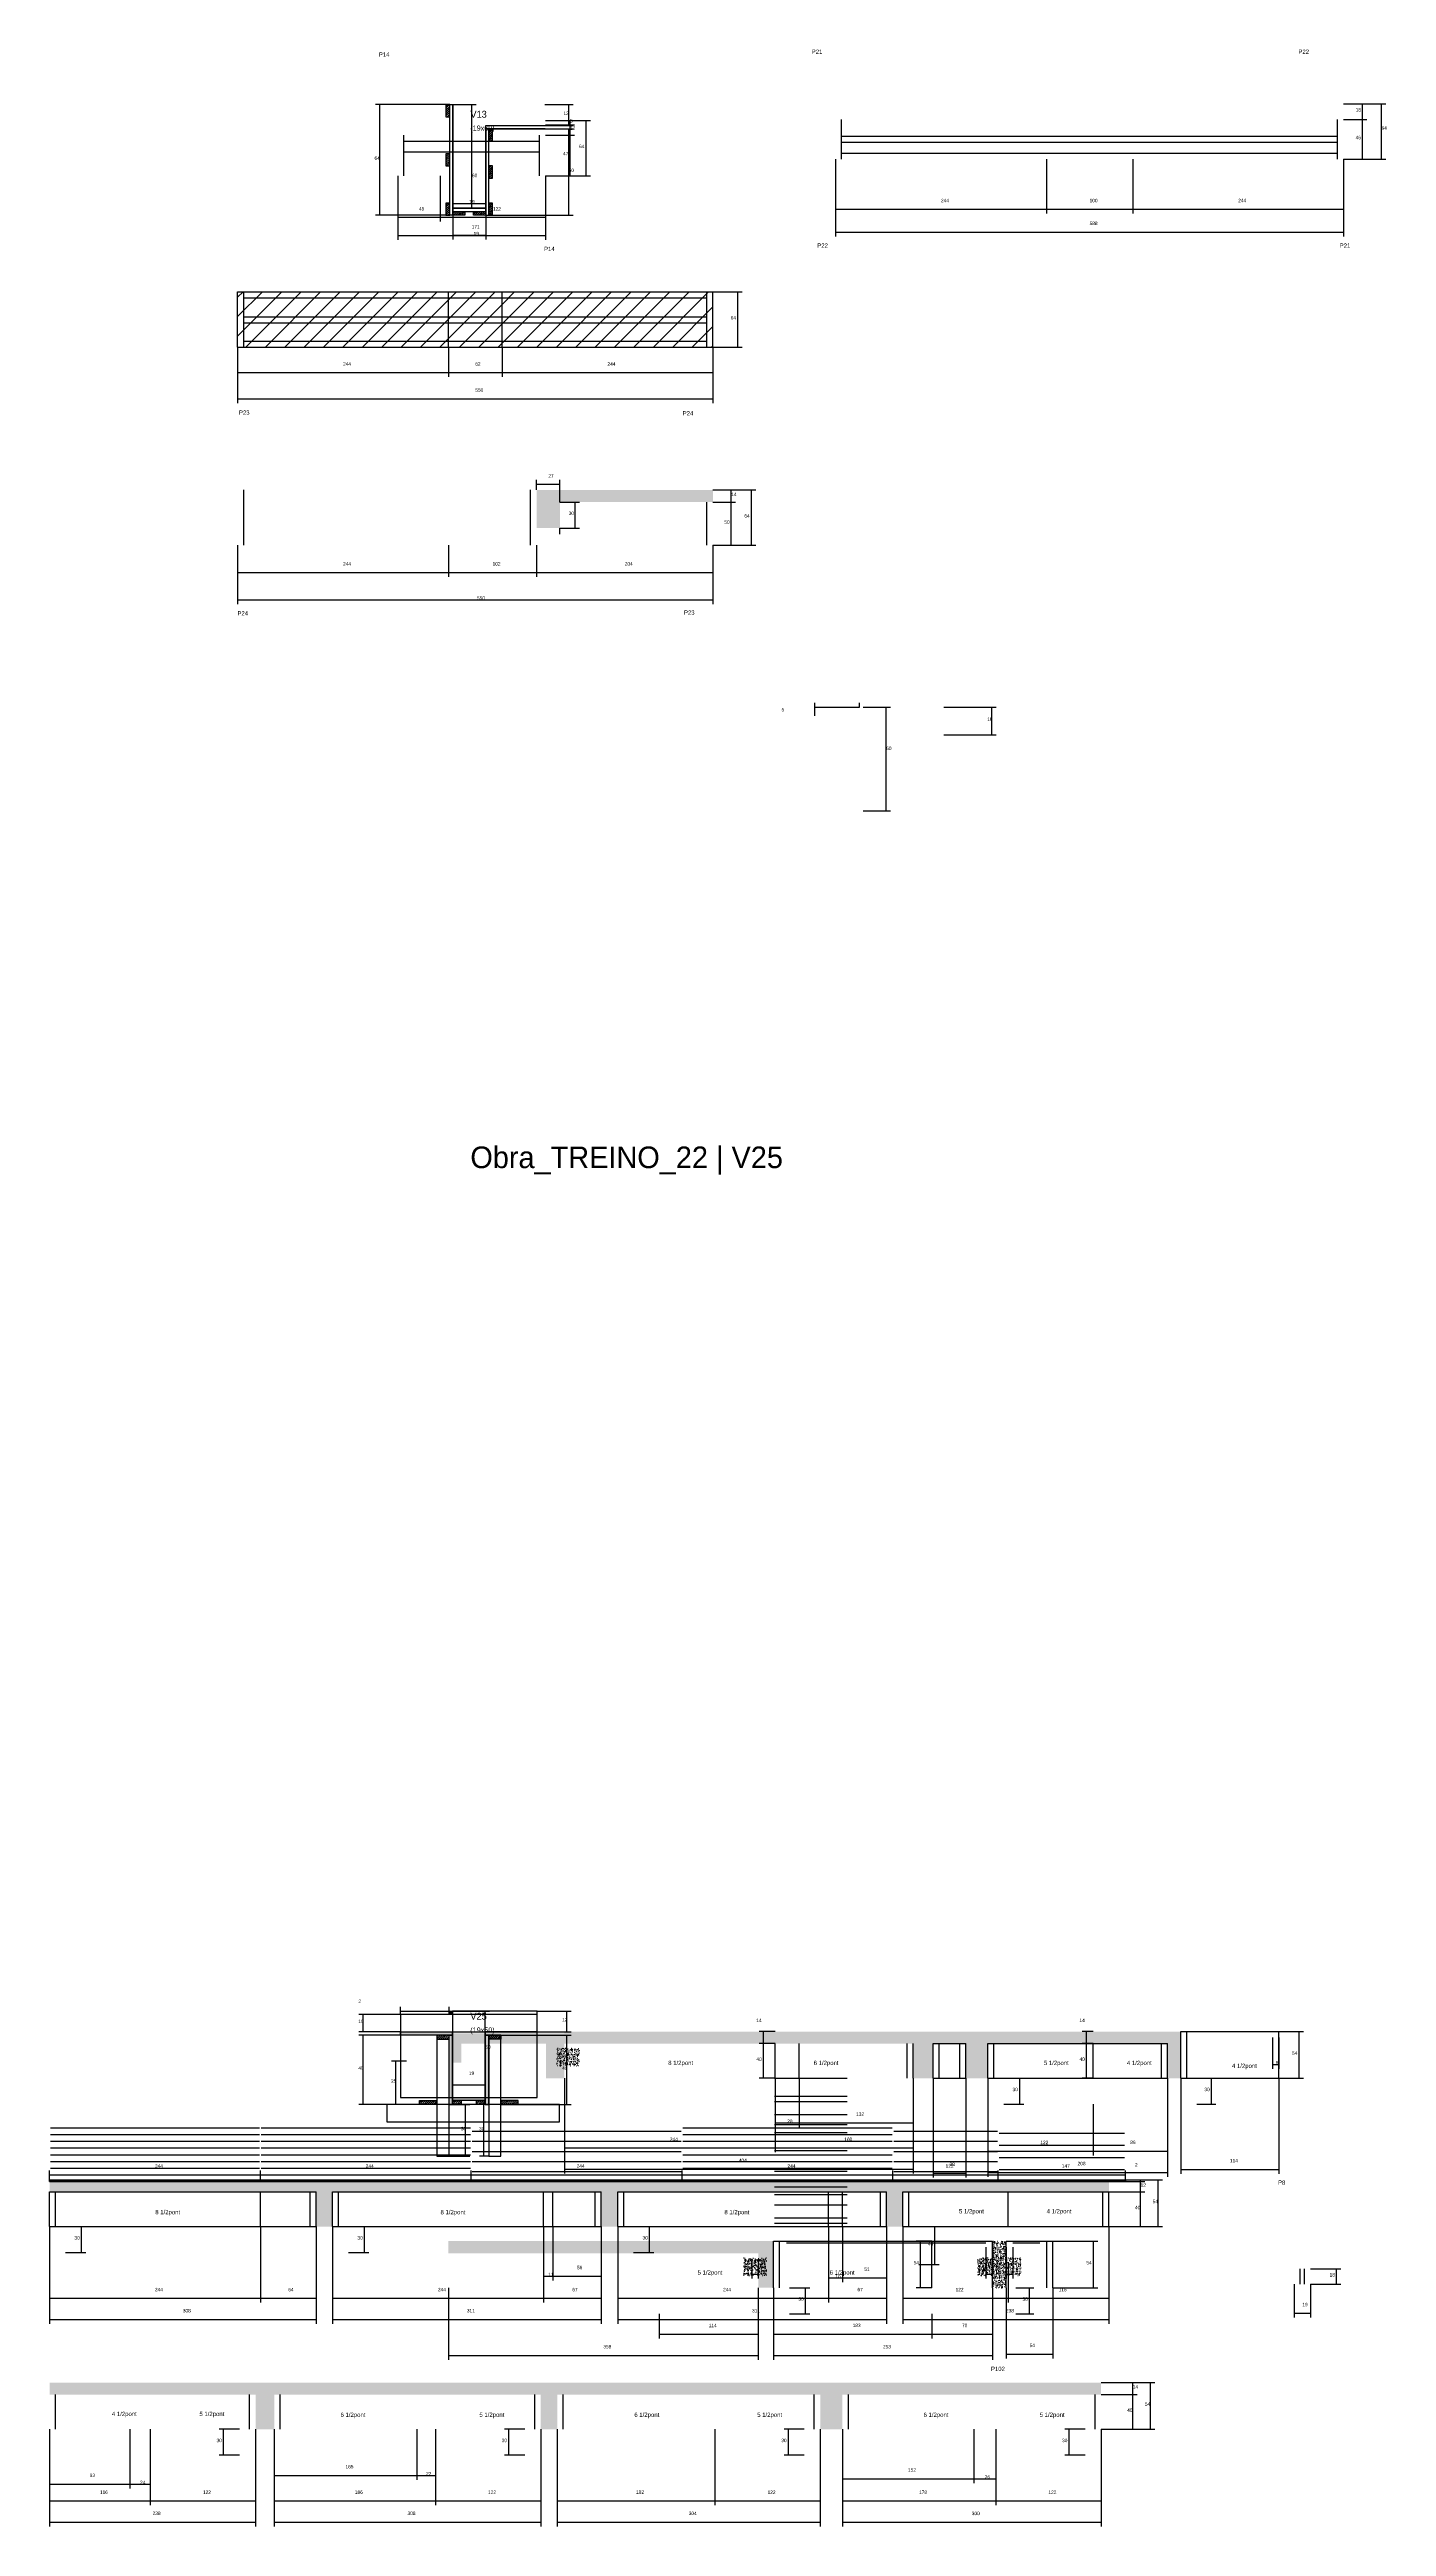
# Model space of a CAD drawing. Header units: metres. Extents: x -2848 to 22762, y -49062 to 1016.
# Drawn here: x 5913 to 7460, y -33581 to -30716 of the extents above; entities that cross this region are included whole.
import ezdxf

# ---------------------------------------------------------------- set-up
doc = ezdxf.new("R2010")
doc.units = ezdxf.units.M
for name, color, linetype in [('CONCRETO', 251, 'Continuous'), ('COTA', 4, 'Continuous'), ('Cota Seção (2x)', 4, 'Continuous'), ('Hachura', 253, 'Continuous'), ('LABEL_ID', 3, 'Continuous'), ('Madeira', 126, 'Continuous'), ('NOMENCLATURA', 7, 'Continuous'), ('Painéis', 200, 'Continuous'), ('SARR_2.2x7', 40, 'Continuous'), ('Texto Seção', 7, 'Continuous')]:
    doc.layers.add(name, color=color, linetype=linetype)

msp = doc.modelspace()

# ---------------------------------------------------------------- hatches: boundary and pattern name
at = {"layer": 'COTA'}
h = msp.add_hatch(dxfattribs=at)
h.set_pattern_fill('AR-CONC', scale=0.03)
h.paths.add_polyline_path([(6503.7, -31239.6), (6680.7, -31239.6), (6680.7, -31225.6), (6476.7, -31225.6), (6476.7, -31269.6), (6503.7, -31269.6)])
h = msp.add_hatch(dxfattribs=at)
h.set_pattern_fill('AR-CONC', scale=0.03)
h.paths.add_polyline_path([(6912.4, -33062.7), (6935.5, -33062.7), (6935.5, -33022.7), (6973.5, -33022.7), (6973.5, -33062.7), (6998.7, -33062.7), (6998.7, -33022.7), (7206.7, -33022.7), (7206.7, -33062.7), (7222.2, -33062.7), (7222.2, -33008.7), (6508.9, -33008.7), (6508.9, -33010.7), (6374.7, -33010.7), (6374.7, -33044.7), (6389.7, -33044.7), (6389.7, -33022.7), (6487.7, -33022.7), (6487.7, -33062.7), (6508.9, -33062.7), (6508.9, -33022.7), (6912.4, -33022.7)])
h = msp.add_hatch(dxfattribs=at)
h.set_pattern_fill('AR-CONC', scale=0.03)
h.paths.add_polyline_path([(6499.8, -33048.5), (6499.8, -33027.9), (6499.8, -33027.9), (6526.2, -33027.9), (6526.2, -33027.9), (6526.2, -33048.5), (6526.2, -33048.5), (6499.8, -33048.5)])
h = msp.add_hatch(dxfattribs=at)
h.set_pattern_fill('AR-CONC', scale=0.03)
h.paths.add_polyline_path([(6240.5, -33194.3), (6551.5, -33194.3), (6551.5, -33234.3), (6570.5, -33234.3), (6570.5, -33194.3), (6881.5, -33194.3), (6881.5, -33234.3), (6900.5, -33234.3), (6900.5, -33194.3), (7139, -33194.3), (7139, -33182.3), (6401, -33182.3), (6157, -33182.3), (5913, -33182.3), (5913, -33194.3), (6221.5, -33194.3), (6221.5, -33234.3), (6240.5, -33234.3)])
h = msp.add_hatch(dxfattribs=at)
h.set_pattern_fill('AR-CONC', scale=0.03)
h.paths.add_polyline_path([(6750.9, -33251.1), (6374.7, -33251.1), (6374.7, -33265.1), (6733.2, -33265.1), (6733.2, -33305.1), (6750.9, -33305.1)])
h = msp.add_hatch(dxfattribs=at)
h.set_pattern_fill('AR-CONC', scale=0.03)
h.paths.add_polyline_path([(7020.2, -33251.1), (7004.1, -33251.1), (7004.1, -33305.1), (7020.2, -33305.1)])
h = msp.add_hatch(dxfattribs=at)
h.set_pattern_fill('AR-CONC', scale=0.03)
h.paths.add_polyline_path([(6716.5, -33290.9), (6742.9, -33290.9), (6742.9, -33290.9), (6742.9, -33270.3), (6742.9, -33270.3), (6716.5, -33270.3), (6716.5, -33270.3), (6716.5, -33290.9)])
h = msp.add_hatch(dxfattribs=at)
h.set_pattern_fill('AR-CONC', scale=0.03)
h.paths.add_polyline_path([(6987.4, -33290.9), (7013.8, -33290.9), (7013.8, -33290.9), (7013.8, -33270.3), (7013.8, -33270.3), (6987.4, -33270.3), (6987.4, -33270.3), (6987.4, -33290.9)])
h = msp.add_hatch(dxfattribs=at)
h.set_pattern_fill('AR-CONC', scale=0.03)
h.paths.add_polyline_path([(7011, -33290.9), (7037.4, -33290.9), (7037.4, -33290.9), (7037.4, -33270.3), (7037.4, -33270.3), (7011, -33270.3), (7011, -33270.3), (7011, -33290.9)])
h = msp.add_hatch(dxfattribs=at)
h.set_pattern_fill('AR-CONC', scale=0.03)
h.paths.add_polyline_path([(6173, -33428.7), (6481.5, -33428.7), (6481.5, -33468.7), (6500.5, -33468.7), (6500.5, -33428.7), (6805, -33428.7), (6805, -33468.7), (6830.5, -33468.7), (6830.5, -33428.7), (7130, -33428.7), (7130, -33414.7), (5913, -33414.7), (5913, -33428.7), (6151.5, -33428.7), (6151.5, -33468.7), (6173, -33468.7)])
at = {"layer": 'Hachura'}
h = msp.add_hatch(dxfattribs=at)
h.set_pattern_fill('ANSI31', scale=5)
h.paths.add_polyline_path([(6374.7, -31060.4), (6374.7, -30996.4), (6130.7, -30996.4), (6130.7, -31060.4)])
h = msp.add_hatch(dxfattribs=at)
h.set_pattern_fill('ANSI31', scale=5)
h.paths.add_polyline_path([(6436.7, -30996.4), (6374.7, -30996.4), (6374.7, -31060.4), (6436.7, -31060.4)])
h = msp.add_hatch(dxfattribs=at)
h.set_pattern_fill('ANSI31', scale=5)
h.paths.add_polyline_path([(6436.7, -30996.4), (6436.7, -31060.4), (6680.7, -31060.4), (6680.7, -30996.4)])
h = msp.add_hatch(color=8, dxfattribs=at)
h.dxf.hatch_style = 1
h.paths.add_polyline_path([(6375.3, -32985), (6379.3, -32985), (6379.3, -32985), (6379.3, -32989), (6379.3, -32989), (6375.3, -32989), (6375.3, -32989), (6375.3, -32985)])
h = msp.add_hatch(color=8, dxfattribs=at)
h.dxf.hatch_style = 1
h.paths.add_polyline_path([(6319.3, -33013), (6319.3, -33009), (6319.3, -33009), (6379.3, -33009), (6379.3, -33009), (6379.3, -33013), (6379.3, -33013), (6319.3, -33013)])
h = msp.add_hatch(dxfattribs=at)
h.set_pattern_fill('ANSI31', scale=0.5)
h.paths.add_polyline_path([(6361.3, -33013), (6361.3, -33017.4), (6361.3, -33017.4), (6375.3, -33017.4), (6375.3, -33017.4), (6375.3, -33013), (6375.3, -33013), (6361.3, -33013)])
h = msp.add_hatch(color=8, dxfattribs=at)
h.dxf.hatch_style = 1
h.paths.add_polyline_path([(6375.3, -33013), (6379.3, -33013), (6379.3, -33013), (6379.3, -33093), (6379.3, -33093), (6375.3, -33093), (6375.3, -33093), (6375.3, -33013)])
h = msp.add_hatch(color=8, dxfattribs=at)
h.dxf.hatch_style = 1
h.paths.add_polyline_path([(6477.3, -33013), (6477.3, -33009), (6477.3, -33009), (6417.3, -33009), (6417.3, -33009), (6417.3, -33013), (6417.3, -33013), (6477.3, -33013)])
h = msp.add_hatch(color=8, dxfattribs=at)
h.dxf.hatch_style = 1
h.paths.add_polyline_path([(6421.3, -33013), (6417.3, -33013), (6417.3, -33013), (6417.3, -33093), (6417.3, -33093), (6421.3, -33093), (6421.3, -33093), (6421.3, -33013)])
h = msp.add_hatch(dxfattribs=at)
h.set_pattern_fill('ANSI31', scale=0.5)
h.paths.add_polyline_path([(6435.3, -33013), (6435.3, -33017.4), (6435.3, -33017.4), (6421.3, -33017.4), (6421.3, -33017.4), (6421.3, -33013), (6421.3, -33013), (6435.3, -33013)])
h = msp.add_hatch(dxfattribs=at)
h.set_pattern_fill('ANSI31', scale=0.5)
h.paths.add_polyline_path([(6341.3, -33093), (6341.3, -33088.6), (6341.3, -33088.6), (6361.3, -33088.6), (6361.3, -33088.6), (6361.3, -33093), (6361.3, -33093), (6341.3, -33093)])
h = msp.add_hatch(color=8, dxfattribs=at)
h.dxf.hatch_style = 1
h.paths.add_polyline_path([(6379.3, -33088.6), (6379.3, -33085), (6379.3, -33085), (6417.3, -33085), (6417.3, -33085), (6417.3, -33088.6), (6417.3, -33088.6), (6379.3, -33088.6)])
h = msp.add_hatch(dxfattribs=at)
h.set_pattern_fill('ANSI31', scale=0.5)
h.paths.add_polyline_path([(6379.3, -33093), (6379.3, -33088.6), (6379.3, -33088.6), (6389.3, -33088.6), (6389.3, -33088.6), (6389.3, -33093), (6389.3, -33093), (6379.3, -33093)])
h = msp.add_hatch(dxfattribs=at)
h.set_pattern_fill('ANSI31', scale=0.5)
h.paths.add_polyline_path([(6407.3, -33093), (6407.3, -33088.6), (6407.3, -33088.6), (6417.3, -33088.6), (6417.3, -33088.6), (6417.3, -33093), (6417.3, -33093), (6407.3, -33093)])
h = msp.add_hatch(dxfattribs=at)
h.set_pattern_fill('ANSI31', scale=0.5)
h.paths.add_polyline_path([(6455.3, -33093), (6455.3, -33088.6), (6455.3, -33088.6), (6435.3, -33088.6), (6435.3, -33088.6), (6435.3, -33093), (6435.3, -33093), (6455.3, -33093)])
at = {"layer": 'Madeira'}
h = msp.add_hatch(dxfattribs=at)
h.set_pattern_fill('ANSI31', scale=0.5)
h.paths.add_polyline_path([(6371.8, -30779.8), (6376.2, -30779.8), (6376.2, -30793.8), (6371.8, -30793.8)])
h = msp.add_hatch(dxfattribs=at)
h.set_pattern_fill('ANSI31', scale=0.5)
h.paths.add_polyline_path([(6421.4, -30807.8), (6425.8, -30807.8), (6425.8, -30821.8), (6421.4, -30821.8)])
h = msp.add_hatch(dxfattribs=at)
h.set_pattern_fill('ANSI31', scale=0.5)
h.paths.add_polyline_path([(6371.8, -30836.8), (6376.2, -30836.8), (6376.2, -30850.8), (6371.8, -30850.8)])
h = msp.add_hatch(dxfattribs=at)
h.set_pattern_fill('ANSI31', scale=0.5)
h.paths.add_polyline_path([(6421.4, -30850.8), (6425.8, -30850.8), (6425.8, -30864.8), (6421.4, -30864.8)])
h = msp.add_hatch(dxfattribs=at)
h.set_pattern_fill('ANSI31', scale=0.5)
h.paths.add_polyline_path([(6371.8, -30893.8), (6376.2, -30893.8), (6376.2, -30907.8), (6371.8, -30907.8)])
h = msp.add_hatch(dxfattribs=at)
h.set_pattern_fill('ANSI31', scale=0.5)
h.paths.add_polyline_path([(6393.8, -30903.4), (6393.8, -30907.8), (6379.8, -30907.8), (6379.8, -30903.4)])
h = msp.add_hatch(dxfattribs=at)
h.set_pattern_fill('ANSI31', scale=0.5)
h.paths.add_polyline_path([(6417.8, -30903.4), (6417.8, -30907.8), (6403.8, -30907.8), (6403.8, -30903.4)])
h = msp.add_hatch(dxfattribs=at)
h.set_pattern_fill('ANSI31', scale=0.5)
h.paths.add_polyline_path([(6421.4, -30893.8), (6425.8, -30893.8), (6425.8, -30907.8), (6421.4, -30907.8)])

# ---------------------------------------------------------------- linework, layer by layer
at = {"layer": 'CONCRETO'}
for points in [[(6379.3, -32989), (6319.3, -32989), (6319.3, -33009), (6379.3, -33009), (6379.3, -33085), (6417.3, -33085), (6417.3, -33019), (6417.3, -33009), (6477.3, -33009)], [(6477.3, -33009), (6477.3, -32985), (6379.3, -32985)]]:
    msp.add_lwpolyline(points, dxfattribs=at)
for points in [[(6319.3, -33085), (6477.3, -33085), (6477.3, -32989), (6319.3, -32989)], [(6379.3, -33009), (6477.3, -33009), (6477.3, -32985), (6379.3, -32985)]]:
    msp.add_lwpolyline(points, close=True, dxfattribs=at)
at = {"layer": 'COTA'}
for p, q in [((6371.8, -30779.8), (6290.2, -30779.8)), ((6295.2, -30907.8), (6295.2, -30779.8)), ((6486.3, -30779.8), (6518.9, -30779.8)), ((6487.1, -30798.1), (6538.9, -30798.1)), ((6487.1, -30798.1), (6520.4, -30798.1)), ((6513.9, -30803.8), (6513.9, -30779.8)), ((6515.4, -30803.1), (6515.4, -30798.1)), ((6533.9, -30862.1), (6533.9, -30798.1)), ((7410.6, -30778.9), (7437.6, -30778.9)), ((7410.6, -30778.9), (7459.4, -30778.9)), ((7410.6, -30796.9), (7437.6, -30796.9)), ((7410.6, -30796.9), (7437.6, -30796.9)), ((7432.6, -30796.9), (7432.6, -30778.9)), ((7432.6, -30842.9), (7432.6, -30796.9)), ((7454.4, -30842.9), (7454.4, -30778.9)), ((6486.5, -30803.8), (6518.9, -30803.8)), ((6486.5, -30807.8), (6518.9, -30807.8)), ((6487.1, -30803.1), (6520.4, -30803.1)), ((6487.1, -30803.1), (6520.4, -30803.1)), ((6487.1, -30815.1), (6520.4, -30815.1)), ((6487.1, -30815.1), (6520.4, -30815.1)), ((6513.9, -30907.8), (6513.9, -30807.8)), ((6515.4, -30815.1), (6515.4, -30803.1)), ((6515.4, -30862.1), (6515.4, -30815.1)), ((6822.6, -30842.9), (6822.6, -30905.9)), ((6822.6, -30842.9), (6822.6, -30932.4)), ((7066.6, -30842.9), (7066.6, -30905.9)), ((7066.6, -30842.9), (7066.6, -30905.9)), ((7166.6, -30842.9), (7166.6, -30905.9)), ((7166.6, -30842.9), (7166.6, -30905.9)), ((7410.6, -30842.9), (7437.6, -30842.9)), ((7410.6, -30842.9), (7459.4, -30842.9)), ((7410.6, -30842.9), (7410.6, -30932.4)), ((6316.1, -30862.1), (6316.1, -30936.3)), ((6316.1, -30862.1), (6316.1, -30915)), ((6365.1, -30862.1), (6365.1, -30915)), ((6365.1, -30862.1), (6365.1, -30915)), ((6487.1, -30862.1), (6487.1, -30936.3)), ((6487.1, -30862.1), (6520.4, -30862.1)), ((6487.1, -30862.1), (6538.9, -30862.1)), ((6487.1, -30862.1), (6487.1, -30915)), ((7410.6, -30877.2), (7410.6, -30905.9)), ((6371.8, -30907.8), (6290.2, -30907.8)), ((6316.1, -30910), (6365.1, -30910)), ((6365.1, -30910), (6487.1, -30910)), ((6379.8, -30907.8), (6379.8, -30936)), ((6417.8, -30907.8), (6417.8, -30936)), ((6425.8, -30907.8), (6518.9, -30907.8)), ((6822.6, -30900.9), (7066.6, -30900.9)), ((7066.6, -30900.9), (7166.6, -30900.9)), ((7166.6, -30900.9), (7410.6, -30900.9)), ((6316.1, -30931.3), (6487.1, -30931.3)), ((6379.8, -30931), (6417.8, -30931)), ((6822.6, -30927.4), (7410.6, -30927.4)), ((6680.7, -30996.4), (6714.4, -30996.4)), ((6709.4, -31060.4), (6709.4, -30996.4)), ((6130.7, -31060.4), (6130.7, -31094.8)), ((6130.7, -31060.4), (6130.7, -31125.1)), ((6374.7, -31060.4), (6374.7, -31094.8)), ((6374.7, -31060.4), (6374.7, -31094.8)), ((6436.7, -31060.4), (6436.7, -31094.8)), ((6436.7, -31060.4), (6436.7, -31094.8)), ((6680.7, -31060.4), (6680.7, -31094.8)), ((6680.7, -31060.4), (6714.4, -31060.4)), ((6680.7, -31060.4), (6680.7, -31125.1)), ((6130.7, -31089.8), (6374.7, -31089.8)), ((6374.7, -31089.8), (6436.7, -31089.8)), ((6436.7, -31089.8), (6680.7, -31089.8)), ((6130.7, -31120.1), (6680.7, -31120.1)), ((6476.7, -31225.6), (6476.7, -31214)), ((6476.7, -31219), (6503.7, -31219)), ((6503.7, -31239.6), (6503.7, -31214)), ((6680.7, -31225.6), (6707, -31225.6)), ((6680.7, -31225.6), (6730.2, -31225.6)), ((6702, -31239.6), (6702, -31225.6)), ((6725.2, -31289.6), (6725.2, -31225.6)), ((6503.7, -31239.6), (6526.4, -31239.6)), ((6521.4, -31269.6), (6521.4, -31239.6)), ((6680.7, -31239.6), (6707, -31239.6)), ((6680.7, -31239.6), (6707, -31239.6)), ((6702, -31289.6), (6702, -31239.6)), ((6503.7, -31269.6), (6526.4, -31269.6)), ((6130.7, -31289.6), (6130.7, -31357.7)), ((6130.7, -31289.6), (6130.7, -31326.1)), ((6374.7, -31289.6), (6374.7, -31326.1)), ((6374.7, -31289.6), (6374.7, -31326.1)), ((6476.7, -31289.6), (6476.7, -31326.1)), ((6476.7, -31289.6), (6476.7, -31326.1)), ((6680.7, -31289.6), (6680.7, -31326.1)), ((6680.7, -31289.6), (6680.7, -31357.7)), ((6680.7, -31289.6), (6707, -31289.6)), ((6680.7, -31289.6), (6730.2, -31289.6)), ((6130.7, -31321.1), (6374.7, -31321.1)), ((6374.7, -31321.1), (6476.7, -31321.1)), ((6476.7, -31321.1), (6680.7, -31321.1)), ((6130.7, -31352.7), (6680.7, -31352.7)), ((6798.8, -31486.7), (6798.8, -31471.7)), ((6798.8, -31476.7), (6850.4, -31476.7)), ((6850.4, -31476.7), (6850.4, -31471.7)), ((6948, -31476.7), (7008.6, -31476.7)), ((7003.6, -31508.7), (7003.6, -31476.7)), ((6948, -31508.7), (7008.6, -31508.7)), ((6319.3, -32989), (6270.9, -32989)), ((6275.9, -33009), (6275.9, -32989)), ((6319.3, -32989), (6319.3, -32980)), ((6319.3, -32985), (6375.3, -32985)), ((6375.3, -32985), (6375.3, -32980)), ((6477.3, -32985), (6516.7, -32985)), ((6511.7, -33009), (6511.7, -32985)), ((6319.3, -33009), (6270.9, -33009)), ((6319.3, -33013), (6270.9, -33013)), ((6275.9, -33093), (6275.9, -33013)), ((6435.3, -33013), (6516.7, -33013)), ((6477.3, -33009), (6516.7, -33009)), ((6511.7, -33093), (6511.7, -33013)), ((6752.9, -33008.7), (6734.1, -33008.7)), ((6752.9, -33022.7), (6734.1, -33022.7)), ((6752.9, -33022.7), (6734.1, -33022.7)), ((6739.1, -33022.7), (6739.1, -33008.7)), ((6739.1, -33062.7), (6739.1, -33022.7)), ((7120.7, -33008.7), (7108, -33008.7)), ((7120.7, -33022.7), (7108, -33022.7)), ((7120.7, -33022.7), (7108, -33022.7)), ((7113, -33022.7), (7113, -33008.7)), ((7113, -33062.7), (7113, -33022.7)), ((7328.2, -33015.7), (7328.2, -33051.8)), ((7335.7, -33008.7), (7364, -33008.7)), ((7335.7, -33015.7), (7335.7, -33051.8)), ((7359, -33062.7), (7359, -33008.7)), ((6326.3, -33043), (6308.8, -33043)), ((6313.8, -33093), (6313.8, -33043)), ((6508.9, -33062.7), (6508.9, -33148.4)), ((6508.9, -33062.7), (6508.9, -33173)), ((6752.9, -33062.7), (6734.1, -33062.7)), ((6752.9, -33062.7), (6752.9, -33119.5)), ((6780.4, -33062.7), (6780.4, -33119.5)), ((6780.4, -33062.7), (6780.4, -33119.5)), ((6912.4, -33062.7), (6912.4, -33148.4)), ((6912.4, -33062.7), (6912.4, -33173)), ((6912.4, -33062.7), (6912.4, -33119.5)), ((6935.5, -33062.7), (6935.5, -33177.5)), ((6973.5, -33062.7), (6973.5, -33177.5)), ((6998.7, -33062.7), (6998.7, -33152)), ((6998.7, -33062.7), (6998.7, -33176.6)), ((7017.2, -33062.7), (7040.7, -33062.7)), ((7035.7, -33092.7), (7035.7, -33062.7)), ((7120.7, -33062.7), (7108, -33062.7)), ((7206.7, -33062.7), (7206.7, -33152)), ((7206.7, -33062.7), (7206.7, -33176.6)), ((7222.2, -33062.7), (7222.2, -33173.3)), ((7240.7, -33062.7), (7262.7, -33062.7)), ((7257.7, -33092.7), (7257.7, -33062.7)), ((7328.2, -33046.8), (7335.7, -33046.8)), ((7335.7, -33062.7), (7335.7, -33173.3)), ((7335.7, -33062.7), (7364, -33062.7)), ((6341.3, -33093), (6270.9, -33093)), ((6333.2, -33093), (6308.8, -33093)), ((6375.3, -33093), (6399.5, -33093)), ((6394.5, -33153), (6394.5, -33093)), ((6421.3, -33093), (6410.5, -33093)), ((6415.5, -33153), (6415.5, -33093)), ((6455.3, -33093), (6516.7, -33093)), ((6752.9, -33092.7), (6752.9, -33148.4)), ((6752.9, -33092.7), (6752.9, -33148.4)), ((6752.9, -33114.5), (6780.4, -33114.5)), ((6780.4, -33114.5), (6912.4, -33114.5)), ((7017.2, -33092.7), (7040.7, -33092.7)), ((7120.7, -33092.7), (7120.7, -33152)), ((7120.7, -33092.7), (7120.7, -33152)), ((7240.7, -33092.7), (7262.7, -33092.7)), ((6508.9, -33143.4), (6752.9, -33143.4)), ((6752.9, -33143.4), (6912.4, -33143.4)), ((6998.7, -33147), (7120.7, -33147)), ((7120.7, -33147), (7206.7, -33147)), ((5913, -33180.3), (5913, -33169.4)), ((5913, -33174.4), (6157, -33174.4)), ((6157, -33180.3), (6157, -33169.4)), ((6157, -33180.3), (6157, -33169.4)), ((6157, -33174.4), (6401, -33174.4)), ((6375.3, -33153), (6399.5, -33153)), ((6401, -33180.3), (6401, -33169.4)), ((6401, -33180.3), (6401, -33169.4)), ((6401, -33174.4), (6645, -33174.4)), ((6421.3, -33153), (6410.5, -33153)), ((6508.9, -33168), (6912.4, -33168)), ((6645, -33180.3), (6645, -33169.4)), ((6645, -33180.3), (6645, -33169.4)), ((6645, -33174.4), (6889, -33174.4)), ((6889, -33180.3), (6889, -33169.4)), ((6889, -33180.3), (6889, -33169.4)), ((6889, -33174.4), (7011, -33174.4)), ((6935.5, -33172.5), (6973.5, -33172.5)), ((6998.7, -33171.6), (7206.7, -33171.6)), ((7011, -33180.3), (7011, -33169.4)), ((7011, -33180.3), (7011, -33169.4)), ((7011, -33174.4), (7158, -33174.4)), ((7158, -33180.3), (7158, -33169.4)), ((7222.2, -33168.3), (7335.7, -33168.3)), ((5913, -33234.3), (5913, -33322.3)), ((5913, -33234.3), (5913, -33346.8)), ((5931.5, -33234.3), (5955, -33234.3)), ((5950, -33264.3), (5950, -33234.3)), ((6157, -33234.3), (6157, -33322.3)), ((6157, -33234.3), (6157, -33322.3)), ((6221.5, -33234.3), (6221.5, -33322.3)), ((6221.5, -33234.3), (6221.5, -33346.8)), ((6240.5, -33234.3), (6240.5, -33322.3)), ((6240.5, -33234.3), (6240.5, -33346.8)), ((6259, -33234.3), (6282.5, -33234.3)), ((6277.5, -33264.3), (6277.5, -33234.3)), ((6484.5, -33234.3), (6484.5, -33322.3)), ((6484.5, -33234.3), (6484.5, -33322.3)), ((6484.5, -33234.3), (6484.5, -33296.8)), ((6495.5, -33234.3), (6495.5, -33296.8)), ((6495.5, -33234.3), (6495.5, -33296.8)), ((6551.5, -33234.3), (6551.5, -33322.3)), ((6551.5, -33234.3), (6551.5, -33346.8)), ((6551.5, -33234.3), (6551.5, -33296.8)), ((6570.5, -33234.3), (6570.5, -33322.3)), ((6570.5, -33234.3), (6570.5, -33346.8)), ((6589, -33234.3), (6612.5, -33234.3)), ((6607.5, -33264.3), (6607.5, -33234.3)), ((6814.5, -33234.3), (6814.5, -33322.3)), ((6814.5, -33234.3), (6814.5, -33322.3)), ((6814.5, -33234.3), (6814.5, -33298.7)), ((6830.5, -33234.3), (6830.5, -33298.7)), ((6830.5, -33234.3), (6830.5, -33298.7)), ((6881.5, -33234.3), (6881.5, -33322.3)), ((6881.5, -33234.3), (6881.5, -33346.8)), ((6881.5, -33234.3), (6881.5, -33298.7)), ((6900.5, -33234.3), (6900.5, -33322.3)), ((6900.5, -33234.3), (6900.5, -33346.8)), ((6919, -33234.3), (6942.5, -33234.3)), ((6937.5, -33278.3), (6937.5, -33234.3)), ((7139, -33234.3), (7139, -33322.3)), ((7139, -33234.3), (7139, -33346.8)), ((6933.9, -33251.1), (6916.1, -33251.1)), ((6921.1, -33305.1), (6921.1, -33251.1)), ((6996.6, -33258.1), (6996.6, -33294.2)), ((7004.1, -33258.1), (7004.1, -33294.2)), ((7020.2, -33258.1), (7020.2, -33294.2)), ((7027.7, -33258.1), (7027.7, -33294.2)), ((7074.2, -33251.1), (7126, -33251.1)), ((7121, -33305.1), (7121, -33251.1)), ((5931.5, -33264.3), (5955, -33264.3)), ((6259, -33264.3), (6282.5, -33264.3)), ((6484.5, -33291.8), (6495.5, -33291.8)), ((6495.5, -33291.8), (6551.5, -33291.8)), ((6589, -33264.3), (6612.5, -33264.3)), ((6725.7, -33272.1), (6725.7, -33294.2)), ((6725.7, -33289.2), (6733.2, -33289.2)), ((6733.2, -33272.1), (6733.2, -33294.2)), ((6919, -33278.3), (6942.5, -33278.3)), ((6996.6, -33289.2), (7004.1, -33289.2)), ((7020.2, -33289.2), (7027.7, -33289.2)), ((7022.5, -33275.3), (7022.5, -33322.3)), ((7022.5, -33275.3), (7022.5, -33322.3)), ((7372.3, -33283.1), (7407.5, -33283.1)), ((7402.5, -33301.1), (7402.5, -33283.1)), ((5913, -33317.3), (6157, -33317.3)), ((6157, -33317.3), (6221.5, -33317.3)), ((6240.5, -33317.3), (6484.5, -33317.3)), ((6374.7, -33305.1), (6374.7, -33388.4)), ((6484.5, -33317.3), (6551.5, -33317.3)), ((6570.5, -33317.3), (6814.5, -33317.3)), ((6733.2, -33305.1), (6733.2, -33363.8)), ((6733.2, -33305.1), (6733.2, -33388.4)), ((6750.9, -33305.1), (6750.9, -33363.8)), ((6750.9, -33305.1), (6750.9, -33388.4)), ((6769.4, -33305.1), (6792.9, -33305.1)), ((6787.9, -33335.1), (6787.9, -33305.1)), ((6814.5, -33293.7), (6830.5, -33293.7)), ((6814.5, -33317.3), (6881.5, -33317.3)), ((6830.5, -33293.7), (6881.5, -33293.7)), ((6900.5, -33317.3), (7022.5, -33317.3)), ((6933.9, -33305.1), (6916.1, -33305.1)), ((7004.1, -33305.1), (7004.1, -33363.8)), ((7004.1, -33305.1), (7004.1, -33388.4)), ((7020.2, -33305.1), (7020.2, -33386.9)), ((7022.5, -33317.3), (7139, -33317.3)), ((7031.2, -33305.1), (7052.2, -33305.1)), ((7047.2, -33335.1), (7047.2, -33305.1)), ((7074.2, -33305.1), (7074.2, -33386.9)), ((7074.2, -33305.1), (7126, -33305.1)), ((7353.3, -33301.1), (7353.3, -33339.5)), ((7372.3, -33301.1), (7372.3, -33339.5)), ((7372.3, -33301.1), (7407.5, -33301.1)), ((5913, -33341.8), (6221.5, -33341.8)), ((6240.5, -33341.8), (6551.5, -33341.8)), ((6570.5, -33341.8), (6881.5, -33341.8)), ((6618.7, -33335.1), (6618.7, -33363.8)), ((6769.4, -33335.1), (6792.9, -33335.1)), ((6900.5, -33341.8), (7139, -33341.8)), ((6933.9, -33335.1), (6933.9, -33363.8)), ((6933.9, -33335.1), (6933.9, -33363.8)), ((7031.2, -33335.1), (7052.2, -33335.1)), ((7353.3, -33334.5), (7372.3, -33334.5)), ((6618.7, -33358.8), (6733.2, -33358.8)), ((6750.9, -33358.8), (6933.9, -33358.8)), ((6933.9, -33358.8), (7004.1, -33358.8)), ((6374.7, -33383.4), (6733.2, -33383.4)), ((6750.9, -33383.4), (7004.1, -33383.4)), ((7020.2, -33381.9), (7074.2, -33381.9)), ((5913, -33468.7), (5913, -33556.7)), ((5913, -33468.7), (5913, -33581.2)), ((5913, -33468.7), (5913, -33537.3)), ((6006, -33468.7), (6006, -33537.3)), ((6006, -33468.7), (6006, -33537.3)), ((6029.5, -33468.7), (6029.5, -33537.3)), ((6133, -33468.7), (6109.5, -33468.7)), ((6114.5, -33498.7), (6114.5, -33468.7)), ((6151.5, -33468.7), (6151.5, -33556.7)), ((6151.5, -33468.7), (6151.5, -33581.2)), ((6173, -33468.7), (6173, -33581.2)), ((6173, -33468.7), (6173, -33527.1)), ((6173, -33468.7), (6173, -33556.7)), ((6338, -33468.7), (6338, -33527.1)), ((6338, -33468.7), (6338, -33527.1)), ((6359.5, -33468.7), (6359.5, -33556.7)), ((6359.5, -33468.7), (6359.5, -33527.1)), ((6463, -33468.7), (6439.5, -33468.7)), ((6444.5, -33498.7), (6444.5, -33468.7)), ((6481.5, -33468.7), (6481.5, -33556.7)), ((6481.5, -33468.7), (6481.5, -33581.2)), ((6500.5, -33468.7), (6500.5, -33556.7)), ((6500.5, -33468.7), (6500.5, -33581.2)), ((6683, -33468.7), (6683, -33556.7)), ((6683, -33468.7), (6683, -33556.7)), ((6786.5, -33468.7), (6763, -33468.7)), ((6768, -33498.7), (6768, -33468.7)), ((6805, -33468.7), (6805, -33556.7)), ((6805, -33468.7), (6805, -33581.2)), ((6830.5, -33468.7), (6830.5, -33556.7)), ((6830.5, -33468.7), (6830.5, -33581.2)), ((6830.5, -33468.7), (6830.5, -33531)), ((6982.5, -33468.7), (6982.5, -33531)), ((6982.5, -33468.7), (6982.5, -33531)), ((7008, -33468.7), (7008, -33556.7)), ((7008, -33468.7), (7008, -33556.7)), ((7008, -33468.7), (7008, -33531)), ((7111.5, -33468.7), (7088, -33468.7)), ((7093, -33498.7), (7093, -33468.7)), ((7130, -33468.7), (7130, -33556.7)), ((7130, -33468.7), (7130, -33581.2)), ((6029.5, -33495.7), (6029.5, -33556.7)), ((6029.5, -33495.7), (6029.5, -33556.7)), ((6133, -33498.7), (6109.5, -33498.7)), ((6359.5, -33498.4), (6359.5, -33556.7)), ((6463, -33498.7), (6439.5, -33498.7)), ((6786.5, -33498.7), (6763, -33498.7)), ((7111.5, -33498.7), (7088, -33498.7)), ((5913, -33532.3), (6006, -33532.3)), ((6006, -33532.3), (6029.5, -33532.3)), ((6173, -33522.1), (6338, -33522.1)), ((6338, -33522.1), (6359.5, -33522.1)), ((6830.5, -33526), (6982.5, -33526)), ((6982.5, -33526), (7008, -33526)), ((5913, -33551.7), (6029.5, -33551.7)), ((5913, -33576.2), (6151.5, -33576.2)), ((6029.5, -33551.7), (6151.5, -33551.7)), ((6173, -33551.7), (6359.5, -33551.7)), ((6173, -33576.2), (6481.5, -33576.2)), ((6359.5, -33551.7), (6481.5, -33551.7)), ((6500.5, -33551.7), (6683, -33551.7)), ((6500.5, -33576.2), (6805, -33576.2)), ((6683, -33551.7), (6805, -33551.7)), ((6830.5, -33551.7), (7008, -33551.7)), ((6830.5, -33576.2), (7130, -33576.2)), ((7008, -33551.7), (7130, -33551.7))]:
    msp.add_line(p, q, dxfattribs=at)
at = {"layer": 'Cota Seção (2x)'}
for p, q in [((6379.8, -30779.8), (6406.9, -30779.8)), ((6401.9, -30899.8), (6401.9, -30779.8)), ((6379.8, -30899.8), (6379.8, -30889.1)), ((6379.8, -30894.1), (6417.8, -30894.1)), ((6379.8, -30899.8), (6406.9, -30899.8)), ((6417.8, -30899.8), (6417.8, -30889.1)), ((6854.4, -31476.7), (6886.2, -31476.7)), ((6881.2, -31596.7), (6881.2, -31476.7)), ((6854.4, -31596.7), (6886.2, -31596.7)), ((6379.3, -32985), (6422.3, -32985)), ((6417.3, -33085), (6417.3, -32985)), ((6379.3, -33085), (6379.3, -33065.5)), ((6379.3, -33070.5), (6417.3, -33070.5)), ((6379.3, -33085), (6422.3, -33085)), ((6417.3, -33085), (6417.3, -33065.5)), ((7139, -33182.3), (7180.6, -33182.3)), ((7139, -33194.3), (7180.6, -33194.3)), ((7139, -33194.3), (7180.6, -33194.3)), ((7158, -33180.3), (7180.6, -33180.3)), ((7158, -33180.3), (7201.1, -33180.3)), ((7158, -33182.3), (7180.6, -33182.3)), ((7175.6, -33182.3), (7175.6, -33180.3)), ((7175.6, -33194.3), (7175.6, -33182.3)), ((7175.6, -33234.3), (7175.6, -33194.3)), ((7196.1, -33234.3), (7196.1, -33180.3)), ((7139, -33234.3), (7180.6, -33234.3)), ((7139, -33234.3), (7201.1, -33234.3)), ((7130, -33414.7), (7171.6, -33414.7)), ((7130, -33414.7), (7192.1, -33414.7)), ((7130, -33428.7), (7171.6, -33428.7)), ((7130, -33428.7), (7171.6, -33428.7)), ((7166.6, -33428.7), (7166.6, -33414.7)), ((7166.6, -33468.7), (7166.6, -33428.7)), ((7187.1, -33468.7), (7187.1, -33414.7)), ((7130, -33468.7), (7171.6, -33468.7)), ((7130, -33468.7), (7192.1, -33468.7))]:
    msp.add_line(p, q, dxfattribs=at)
at = {"layer": 'Madeira'}
for points in [[(6371.8, -30779.8), (6371.8, -30793.8), (6376.2, -30793.8), (6376.2, -30779.8)], [(6421.4, -30807.8), (6421.4, -30821.8), (6425.8, -30821.8), (6425.8, -30807.8)], [(6371.8, -30836.8), (6371.8, -30850.8), (6376.2, -30850.8), (6376.2, -30836.8)], [(6421.4, -30850.8), (6421.4, -30864.8), (6425.8, -30864.8), (6425.8, -30850.8)], [(6371.8, -30893.8), (6371.8, -30907.8), (6376.2, -30907.8), (6376.2, -30893.8)], [(6379.8, -30903.4), (6393.8, -30903.4), (6393.8, -30907.8), (6379.8, -30907.8)], [(6403.8, -30903.4), (6417.8, -30903.4), (6417.8, -30907.8), (6403.8, -30907.8)], [(6421.4, -30893.8), (6421.4, -30907.8), (6425.8, -30907.8), (6425.8, -30893.8)], [(6361.3, -33013), (6361.3, -33017.4), (6375.3, -33017.4), (6375.3, -33013)], [(6361.3, -33153), (6375.3, -33153), (6375.3, -33013), (6361.3, -33013)], [(6435.3, -33013), (6435.3, -33017.4), (6421.3, -33017.4), (6421.3, -33013)], [(6435.3, -33013), (6421.3, -33013), (6421.3, -33153), (6435.3, -33153)], [(6341.3, -33093), (6341.3, -33088.6), (6361.3, -33088.6), (6361.3, -33093)], [(6379.3, -33093), (6379.3, -33088.6), (6389.3, -33088.6), (6389.3, -33093)], [(6407.3, -33093), (6407.3, -33088.6), (6417.3, -33088.6), (6417.3, -33093)], [(6455.3, -33093), (6455.3, -33088.6), (6435.3, -33088.6), (6435.3, -33093)], [(6303.4, -33113), (6503, -33113), (6503, -33093), (6303.4, -33093)]]:
    msp.add_lwpolyline(points, close=True, dxfattribs=at)
at = {"layer": 'Painéis'}
for p, q in [((6376.2, -30907.8), (6376.2, -30779.8)), ((6379.8, -30907.8), (6379.8, -30779.8)), ((6417.8, -30803.8), (6486.5, -30803.8)), ((6417.8, -30807.8), (6417.8, -30803.8)), ((6417.8, -30807.8), (6486.5, -30807.8)), ((6417.8, -30907.8), (6417.8, -30807.8)), ((6421.4, -30907.8), (6421.4, -30807.8)), ((6379.8, -30899.8), (6417.8, -30899.8)), ((6379.8, -30903.4), (6379.8, -30899.8)), ((6379.8, -30903.4), (6417.8, -30903.4)), ((6130.7, -30996.4), (6680.7, -30996.4)), ((6130.7, -31060.4), (6130.7, -30996.4)), ((6374.7, -31060.4), (6374.7, -30996.4)), ((6436.7, -31060.4), (6436.7, -30996.4)), ((6680.7, -31060.4), (6680.7, -30996.4)), ((6130.7, -31060.4), (6680.7, -31060.4)), ((6319.3, -33009), (6379.3, -33009)), ((6319.3, -33013), (6319.3, -33009)), ((6379.3, -33013), (6379.3, -33009)), ((6379.3, -33093), (6379.3, -33013)), ((6417.3, -33009), (6477.3, -33009)), ((6417.3, -33013), (6417.3, -33009)), ((6417.3, -33093), (6417.3, -33013)), ((6477.3, -33013), (6477.3, -33009)), ((6752.9, -33062.7), (6752.9, -33022.7)), ((6780.4, -33062.7), (6780.4, -33022.7)), ((6912.4, -33062.7), (6912.4, -33022.7)), ((6935.5, -33022.7), (6973.5, -33022.7)), ((6935.5, -33062.7), (6935.5, -33022.7)), ((6973.5, -33062.7), (6973.5, -33022.7)), ((6998.7, -33022.7), (7206.7, -33022.7)), ((6998.7, -33062.7), (6998.7, -33022.7)), ((7120.7, -33062.7), (7120.7, -33022.7)), ((7206.7, -33062.7), (7206.7, -33022.7)), ((7222.2, -33008.7), (7335.7, -33008.7)), ((7222.2, -33062.7), (7222.2, -33008.7)), ((7335.7, -33062.7), (7335.7, -33008.7)), ((6935.5, -33062.7), (6973.5, -33062.7)), ((6998.7, -33062.7), (7206.7, -33062.7)), ((7222.2, -33062.7), (7335.7, -33062.7)), ((6379.3, -33085), (6417.3, -33085)), ((6379.3, -33088.6), (6379.3, -33085)), ((6417.3, -33088.6), (6417.3, -33085)), ((5913, -33180.3), (6157, -33180.3)), ((5913, -33182.3), (6157, -33182.3)), ((5913, -33194.3), (6221.5, -33194.3)), ((5913, -33234.3), (5913, -33194.3)), ((6157, -33180.3), (6401, -33180.3)), ((6157, -33182.3), (6401, -33182.3)), ((6157, -33234.3), (6157, -33194.3)), ((6221.5, -33234.3), (6221.5, -33194.3)), ((6240.5, -33194.3), (6551.5, -33194.3)), ((6240.5, -33234.3), (6240.5, -33194.3)), ((6401, -33180.3), (7158, -33180.3)), ((6401, -33182.3), (7158, -33182.3)), ((6484.5, -33234.3), (6484.5, -33194.3)), ((6495.5, -33234.3), (6495.5, -33194.3)), ((6551.5, -33234.3), (6551.5, -33194.3)), ((6570.5, -33194.3), (6881.5, -33194.3)), ((6570.5, -33234.3), (6570.5, -33194.3)), ((6814.5, -33234.3), (6814.5, -33194.3)), ((6830.5, -33234.3), (6830.5, -33194.3)), ((6881.5, -33234.3), (6881.5, -33194.3)), ((6900.5, -33194.3), (7139, -33194.3)), ((6900.5, -33234.3), (6900.5, -33194.3)), ((7022.5, -33234.3), (7022.5, -33194.3)), ((7139, -33234.3), (7139, -33194.3)), ((5913, -33234.3), (6221.5, -33234.3)), ((6240.5, -33234.3), (6551.5, -33234.3)), ((6570.5, -33234.3), (6881.5, -33234.3)), ((6900.5, -33234.3), (7139, -33234.3)), ((6750.9, -33251.1), (7004.1, -33251.1)), ((6750.9, -33305.1), (6750.9, -33251.1)), ((6933.9, -33305.1), (6933.9, -33251.1)), ((7004.1, -33305.1), (7004.1, -33251.1)), ((7020.2, -33251.1), (7074.2, -33251.1)), ((7020.2, -33305.1), (7020.2, -33251.1)), ((7074.2, -33305.1), (7074.2, -33251.1))]:
    msp.add_line(p, q, dxfattribs=at)
for points in [[(6376.2, -30907.8), (6376.2, -30779.8), (6379.8, -30779.8), (6379.8, -30907.8)], [(6421.4, -30907.8), (6421.4, -30807.8), (6417.8, -30807.8), (6417.8, -30907.8)], [(6417.8, -30899.8), (6379.8, -30899.8), (6379.8, -30903.4), (6417.8, -30903.4)], [(6375.3, -32985), (6379.3, -32985), (6379.3, -32989), (6375.3, -32989)], [(6319.3, -33013), (6319.3, -33009), (6379.3, -33009), (6379.3, -33013)], [(6375.3, -33013), (6379.3, -33013), (6379.3, -33093), (6375.3, -33093)], [(6477.3, -33013), (6477.3, -33009), (6417.3, -33009), (6417.3, -33013)], [(6421.3, -33013), (6417.3, -33013), (6417.3, -33093), (6421.3, -33093)], [(6379.3, -33088.6), (6379.3, -33085), (6417.3, -33085), (6417.3, -33088.6)], [(6157, -33182.3), (5913, -33182.3), (5913, -33180.3), (6157, -33180.3)], [(6401, -33182.3), (6157, -33182.3), (6157, -33180.3), (6401, -33180.3)], [(7158, -33182.3), (6401, -33182.3), (6401, -33180.3), (7158, -33180.3)]]:
    msp.add_lwpolyline(points, close=True, dxfattribs=at)
msp.add_lwpolyline([(6486.5, -30807.8), (6417.8, -30807.8), (6417.8, -30803.8), (6486.5, -30803.8)], dxfattribs=at)
at = {"layer": 'SARR_2.2x7'}
for p, q in [((6829.6, -30842.9), (6829.6, -30796.9)), ((7403.6, -30842.9), (7403.6, -30796.9)), ((6323.1, -30862.1), (6323.1, -30815.1)), ((6323.1, -30822.1), (6365.1, -30822.1)), ((6365.1, -30822.1), (6480.1, -30822.1)), ((6480.1, -30862.1), (6480.1, -30815.1)), ((6829.6, -30816.4), (7066.6, -30816.4)), ((6829.6, -30823.4), (7066.6, -30823.4)), ((7066.6, -30816.4), (7166.6, -30816.4)), ((7066.6, -30823.4), (7166.6, -30823.4)), ((7166.6, -30816.4), (7403.6, -30816.4)), ((7166.6, -30823.4), (7403.6, -30823.4)), ((6323.1, -30834.6), (6365.1, -30834.6)), ((6365.1, -30834.6), (6480.1, -30834.6)), ((6829.6, -30835.9), (7066.6, -30835.9)), ((7066.6, -30835.9), (7166.6, -30835.9)), ((7166.6, -30835.9), (7403.6, -30835.9)), ((6137.7, -31060.4), (6137.7, -30996.4)), ((6673.7, -31060.4), (6673.7, -30996.4)), ((6137.7, -31003.4), (6374.7, -31003.4)), ((6137.7, -31025.4), (6374.7, -31025.4)), ((6374.7, -31003.4), (6436.7, -31003.4)), ((6374.7, -31025.4), (6436.7, -31025.4)), ((6436.7, -31003.4), (6673.7, -31003.4)), ((6436.7, -31025.4), (6673.7, -31025.4)), ((6137.7, -31032.4), (6374.7, -31032.4)), ((6137.7, -31053.4), (6374.7, -31053.4)), ((6374.7, -31032.4), (6436.7, -31032.4)), ((6374.7, -31053.4), (6436.7, -31053.4)), ((6436.7, -31032.4), (6673.7, -31032.4)), ((6436.7, -31053.4), (6673.7, -31053.4)), ((6137.7, -31289.6), (6137.7, -31225.6)), ((6469.7, -31289.6), (6469.7, -31225.6)), ((6673.7, -31289.6), (6673.7, -31239.6)), ((6503.7, -31276.6), (6503.7, -31269.6)), ((6905.4, -33062.7), (6905.4, -33022.7)), ((6942.5, -33062.7), (6942.5, -33022.7)), ((6966.5, -33062.7), (6966.5, -33022.7)), ((7005.7, -33062.7), (7005.7, -33022.7)), ((7199.7, -33062.7), (7199.7, -33022.7)), ((7229.2, -33062.7), (7229.2, -33008.7)), ((6751.9, -33062.6), (6835.9, -33062.6)), ((6751.9, -33083.6), (6835.9, -33083.6)), ((6751.9, -33089.5), (6835.9, -33089.5)), ((5914, -33120.1), (6156, -33120.1)), ((6158, -33120.1), (6400, -33120.1)), ((6646, -33120.1), (6888, -33120.1)), ((6751.9, -33104.6), (6835.9, -33104.6)), ((6751.9, -33116.4), (6835.9, -33116.4)), ((5914, -33127.9), (6156, -33127.9)), ((5914, -33135.6), (6156, -33135.6)), ((5914, -33143.4), (6156, -33143.4)), ((6158, -33127.9), (6400, -33127.9)), ((6158, -33135.6), (6400, -33135.6)), ((6158, -33143.4), (6400, -33143.4)), ((6402, -33124), (6644, -33124)), ((6402, -33135.6), (6644, -33135.6)), ((6402, -33147.3), (6644, -33147.3)), ((6646, -33127.9), (6888, -33127.9)), ((6646, -33135.6), (6888, -33135.6)), ((6646, -33143.4), (6888, -33143.4)), ((6751.9, -33125.5), (6835.9, -33125.5)), ((6751.9, -33143.4), (6835.9, -33143.4)), ((6751.9, -33146.4), (6835.9, -33146.4)), ((6890, -33124), (7010, -33124)), ((6890, -33135.6), (7010, -33135.6)), ((6890, -33147.3), (7010, -33147.3)), ((7012, -33126.3), (7157, -33126.3)), ((7012, -33140.3), (7157, -33140.3)), ((5914, -33151.2), (6156, -33151.2)), ((5914, -33159), (6156, -33159)), ((5914, -33166.7), (6156, -33166.7)), ((5914, -33174.5), (6156, -33174.5)), ((6158, -33151.2), (6400, -33151.2)), ((6158, -33159), (6400, -33159)), ((6158, -33166.7), (6400, -33166.7)), ((6158, -33174.5), (6400, -33174.5)), ((6402, -33159), (6644, -33159)), ((6402, -33170.6), (6644, -33170.6)), ((6646, -33151.2), (6888, -33151.2)), ((6646, -33159), (6888, -33159)), ((6646, -33166.7), (6888, -33166.7)), ((6646, -33174.5), (6888, -33174.5)), ((6751.9, -33167.4), (6835.9, -33167.4)), ((6751.9, -33170.3), (6835.9, -33170.3)), ((6890, -33159), (7010, -33159)), ((6890, -33170.6), (7010, -33170.6)), ((7012, -33154.3), (7157, -33154.3)), ((7012, -33168.3), (7157, -33168.3)), ((5920, -33234.3), (5920, -33194.3)), ((6214.5, -33234.3), (6214.5, -33194.3)), ((6247.5, -33234.3), (6247.5, -33194.3)), ((6544.5, -33234.3), (6544.5, -33194.3)), ((6577.5, -33234.3), (6577.5, -33194.3)), ((6751.9, -33188.3), (6835.9, -33188.3)), ((6751.9, -33197.2), (6835.9, -33197.2)), ((6874.5, -33234.3), (6874.5, -33194.3)), ((6907.5, -33234.3), (6907.5, -33194.3)), ((7132, -33234.3), (7132, -33194.3)), ((6751.9, -33209.2), (6835.9, -33209.2)), ((6751.9, -33224.2), (6835.9, -33224.2)), ((6751.9, -33230.2), (6835.9, -33230.2)), ((6757.9, -33305.1), (6757.9, -33251.1)), ((6765.9, -33253.3), (6933.9, -33253.3)), ((6933.9, -33253.3), (6996.6, -33253.3)), ((7027.7, -33253.3), (7059.2, -33253.3)), ((7067.2, -33305.1), (7067.2, -33251.1)), ((7360.3, -33301.1), (7360.3, -33283.1)), ((7365.3, -33301.1), (7365.3, -33283.1)), ((5920, -33468.7), (5920, -33428.7)), ((6144.5, -33468.7), (6144.5, -33428.7)), ((6180, -33468.7), (6180, -33428.7)), ((6474.5, -33468.7), (6474.5, -33428.7)), ((6507.5, -33468.7), (6507.5, -33428.7)), ((6798, -33468.7), (6798, -33428.7)), ((6837.5, -33468.7), (6837.5, -33428.7)), ((7123, -33468.7), (7123, -33428.7))]:
    msp.add_line(p, q, dxfattribs=at)

# ---------------------------------------------------------------- texts
at = {"layer": 'COTA'}
for s, p in [('12', (6507.8, -30791.8)), ('5', (6515.4, -30800.6)), ('18', (7424.5, -30787.9)), ('12', (6515.4, -30809.1)), ('64', (6525.8, -30830.1)), ('46', (7424.5, -30819.9)), ('64', (7454.4, -30808.9)), ('64', (6289.1, -30843.8)), ('47', (6507.3, -30838.6)), ('50', (6513.9, -30857.8)), ('49', (6340.6, -30902.4)), ('122', (6426.1, -30902.4)), ('244', (6944.6, -30892.8)), ('100', (7116.6, -30892.8)), ('244', (7288.6, -30892.8)), ('171', (6401.6, -30923.2)), ('19', (6403.8, -30931)), ('588', (7116.6, -30919.2)), ('64', (6701.3, -31028.4)), ('244', (6252.7, -31081.8)), ('62', (6405.7, -31081.7)), ('244', (6558.7, -31081.8)), ('550', (6405.7, -31112)), ('27', (6490.2, -31211.4)), ('14', (6702, -31232.6)), ('30', (6513.7, -31254.6)), ('64', (6717.1, -31257.6)), ('50', (6693.9, -31264.6)), ('244', (6252.7, -31313)), ('102', (6425.7, -31313)), ('204', (6578.7, -31313)), ('550', (6407.7, -31352.7)), ('5', (6760.1, -31481.7)), ('16', (6998.1, -31492.7)), ('2', (6270.4, -32975.7)), ('10', (6270.4, -32999)), ('12', (6506.2, -32997)), ('14', (6731, -32997.7)), ('14', (7104.9, -32997.7)), ('54', (7350.9, -33035.7)), ('40', (6270.4, -33053)), ('40', (6506.2, -33053)), ('40', (6731, -33042.7)), ('40', (7104.9, -33042.7)), ('8', (7332, -33046.8)), ('25', (6308.3, -33068)), ('30', (7027.4, -33077.7)), ('30', (7249.5, -33077.7)), ('30', (6389, -33123)), ('30', (6410, -33123)), ('28', (6766.7, -33114.5)), ('132', (6846.4, -33106.3)), ('244', (6630.9, -33135.3)), ('160', (6832.7, -33135.3)), ('122', (7059.7, -33139)), ('86', (7163.7, -33138.9)), ('244', (6035, -33166.3)), ('244', (6279, -33166.3)), ('244', (6523, -33166.3)), ('404', (6710.7, -33159.7)), ('244', (6767, -33166.3)), ('122', (6950, -33166.3)), ('38', (6954.5, -33164.3)), ('147', (7084.5, -33166.3)), ('208', (7102.7, -33163.4)), ('114', (7279, -33160.1)), ('30', (5941.8, -33249.3)), ('30', (6269.3, -33249.3)), ('30', (6599.3, -33249.3)), ('44', (6929.5, -33256.3)), ('11', (6490, -33291.8)), ('56', (6523.5, -33283.7)), ('8', (6729.4, -33289.2)), ('16', (6822.5, -33293.7)), ('51', (6856, -33285.6)), ('54', (6913, -33278.1)), ('8', (7000.3, -33289.2)), ('8', (7023.9, -33289.2)), ('54', (7112.9, -33278.1)), ('18', (7394.4, -33292.1)), ('244', (6035, -33309.2)), ('64', (6189.3, -33309.2)), ('244', (6362.5, -33309.2)), ('67', (6518, -33309.2)), ('244', (6692.5, -33309.2)), ('30', (6779.7, -33320.1)), ('67', (6848, -33309.2)), ('122', (6961.5, -33309.2)), ('30', (7039, -33320.1)), ('116', (7080.8, -33309.2)), ('308', (6067.3, -33333.6)), ('311', (6396, -33333.6)), ('114', (6675.9, -33350.7)), ('311', (6726, -33333.6)), ('183', (6842.4, -33350.6)), ('70', (6969, -33350.7)), ('238', (7019.8, -33333.6)), ('19', (7362.8, -33326.5)), ('358', (6553.9, -33375.2)), ('253', (6877.5, -33375.2)), ('54', (7047.2, -33373.8)), ('30', (6106.3, -33483.7)), ('30', (6436.3, -33483.7)), ('30', (6759.8, -33483.7)), ('30', (7084.8, -33483.7)), ('93', (5959.5, -33524)), ('165', (6255.5, -33514)), ('22', (6348.8, -33522.1)), ('152', (6906.5, -33517.9)), ('116', (5971.3, -33543.6)), ('24', (6017.8, -33532.3)), ('122', (6090.5, -33543.6)), ('186', (6266.3, -33543.5)), ('122', (6420.5, -33543.6)), ('182', (6591.8, -33543.5)), ('122', (6744, -33543.6)), ('178', (6919.3, -33543.6)), ('26', (6995.3, -33526)), ('122', (7069, -33543.6)), ('238', (6032.3, -33568)), ('308', (6327.3, -33568)), ('304', (6652.8, -33568)), ('300', (6980.3, -33568.1))]:
    msp.add_text(s, height=4, dxfattribs=at).set_placement(p)
at = {"layer": 'Cota Seção (2x)'}
for s, p in [('60', (6401.9, -30863.8)), ('19', (6398.8, -30894.1)), ('60', (6881.2, -31526.4)), ('50', (6417.3, -33028.6)), ('19', (6398.3, -33059)), ('2', (7169.1, -33165)), ('12', (7175.6, -33188.3)), ('54', (7189.6, -33207.3)), ('40', (7169.1, -33214.3)), ('14', (7166.6, -33421.7)), ('40', (7160.1, -33448.7)), ('54', (7180.6, -33441.7))]:
    msp.add_text(s, height=4, dxfattribs=at).set_placement(p)
at = {"layer": 'LABEL_ID'}
msp.add_text('Obra_TREINO_22 | V25', height=25, dxfattribs=at).set_placement((6400, -32010))
at = {"layer": 'NOMENCLATURA'}
for s, p in [('P14', (6294.1, -30724.4)), ('P21', (6795.1, -30721.2)), ('P22', (7358.3, -30721.2)), ('P22', (6801.5, -30945.4)), ('P21', (7406.1, -30945.4)), ('P14', (6485.3, -30949.3)), ('P23', (6132.2, -31138.6)), ('P24', (6645.7, -31139.4)), ('P24', (6130.5, -31370.7)), ('P23', (6647.2, -31369.9)), ('8 1/2pont', (6629, -33047.5)), ('6 1/2pont', (6797.3, -33047.5)), ('5 1/2pont', (7063.7, -33047.5)), ('4 1/2pont', (7159.8, -33047.5)), ('4 1/2pont', (7281.4, -33050.9)), ('P8', (7334.7, -33185.9)), ('8 1/2pont', (6035.4, -33220.1)), ('8 1/2pont', (6365.5, -33220.1)), ('8 1/2pont', (6694, -33220.1)), ('5 1/2pont', (6965.5, -33219.1)), ('4 1/2pont', (7066.9, -33219.1)), ('5 1/2pont', (6663, -33289.9)), ('6 1/2pont', (6815.9, -33289.9)), ('P102', (7002.5, -33401.4)), ('4 1/2pont', (5985.2, -33453.5)), ('5 1/2pont', (6086.5, -33453.5)), ('6 1/2pont', (6249.8, -33454.5)), ('5 1/2pont', (6410.5, -33454.5)), ('6 1/2pont', (6589.8, -33454.5)), ('5 1/2pont', (6732, -33454.5)), ('6 1/2pont', (6924.5, -33454.5)), ('5 1/2pont', (7058.9, -33454.5))]:
    msp.add_text(s, height=5, dxfattribs=at).set_placement(p)
at = {"layer": 'Texto Seção'}
for s, height, p in [('V13', 8, (6400, -30795)), ('(19x60)', 6, (6400, -30810)), ('V25', 8, (6400, -32995)), ('(19x50)', 6, (6400, -33010))]:
    msp.add_text(s, height=height, dxfattribs=at).set_placement(p)

doc.saveas('drawing.dxf')
